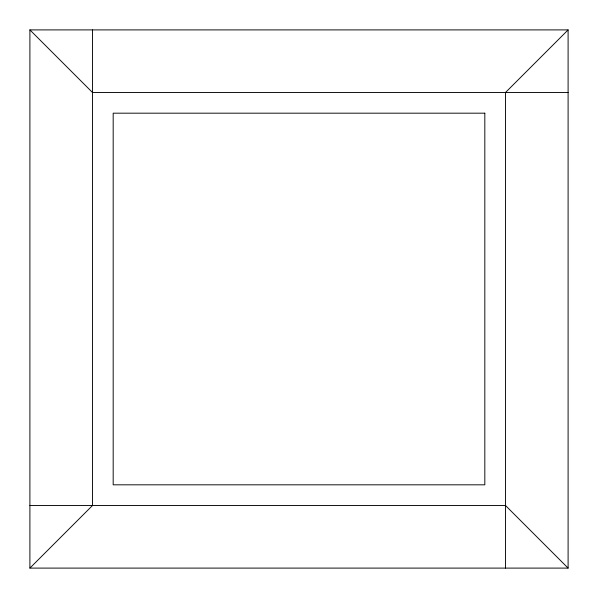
<?xml version="1.0" encoding="UTF-8"?>
<svg xmlns="http://www.w3.org/2000/svg" width="598" height="598" viewBox="0 0 598 598"><rect width="100%" height="100%" fill="white"/><g stroke="black" fill="none" stroke-linecap="round" stroke-linejoin="round"><path stroke-width="0.9" d="M29.9 568.1L29.9 29.9L568.1 29.9L568.1 568.1L29.9 568.1L92.533 505.467L92.533 29.9M568.1 29.9L505.467 92.533L505.467 568.1M568.1 92.533L92.533 92.533L29.9 29.9M29.9 505.467L505.467 505.467L568.1 568.1M484.821 113.179L113.179 113.179L113.179 484.821L484.821 484.821L484.821 113.179"/></g></svg>
